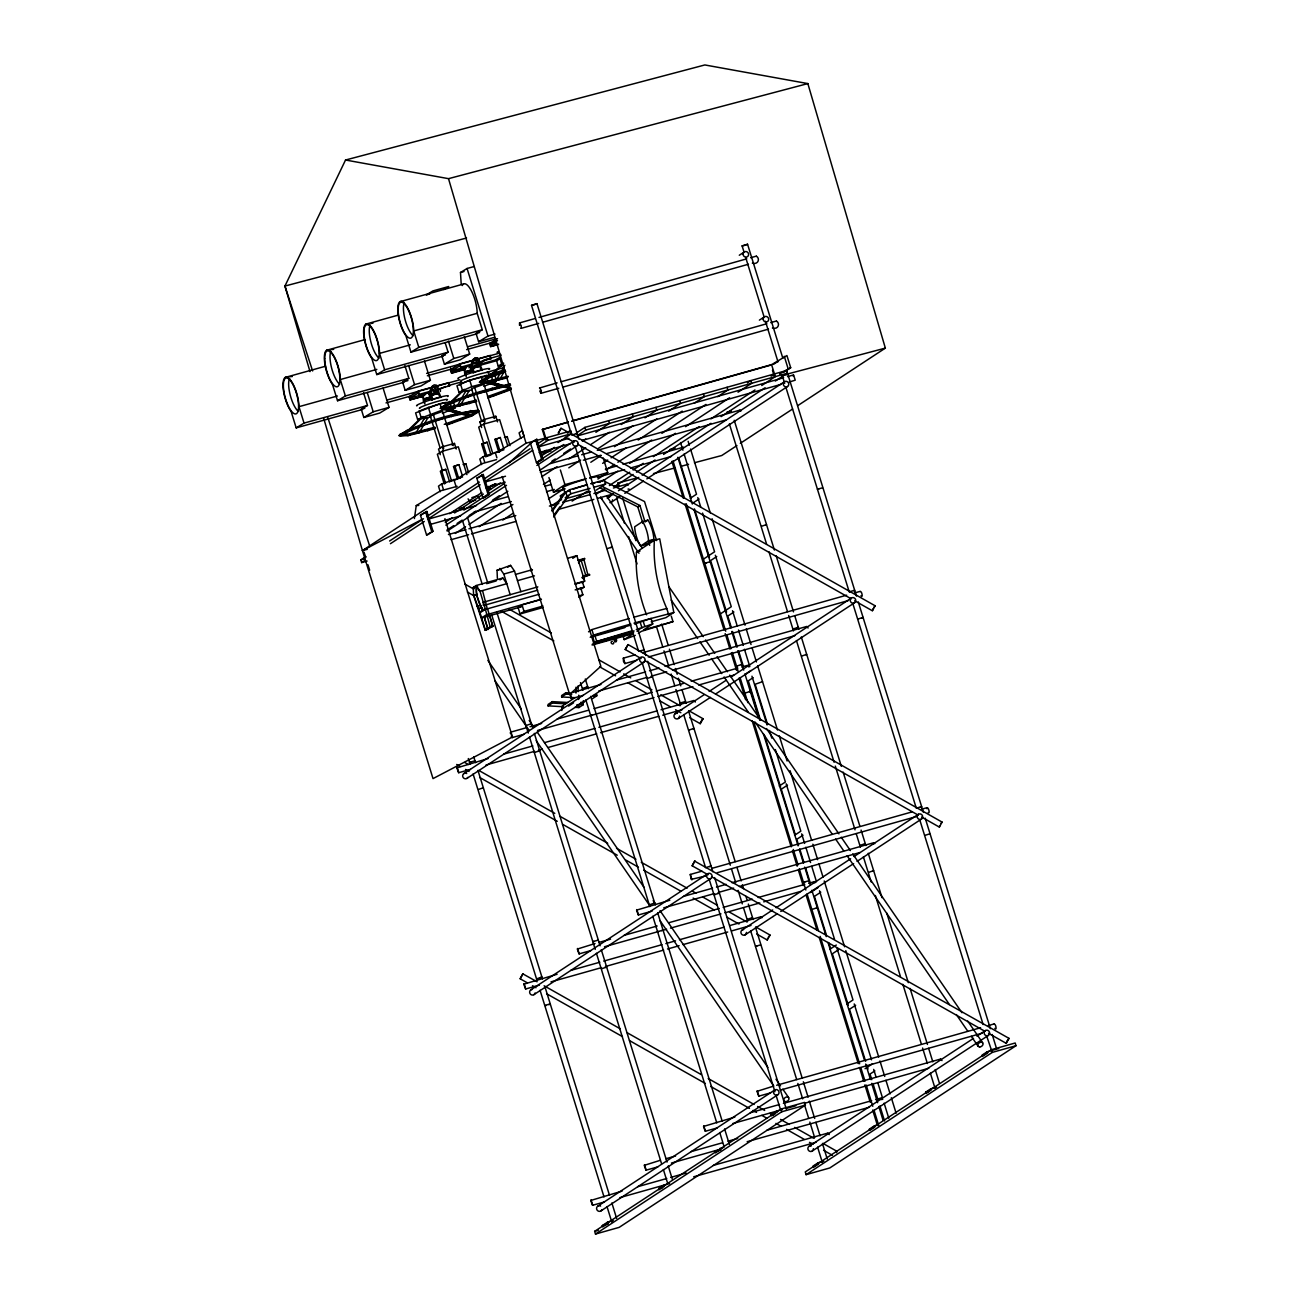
<?xml version="1.0" encoding="UTF-8"?>
<svg xmlns="http://www.w3.org/2000/svg" width="1299" height="1299" viewBox="0 0 1299 1299"><rect width="100%" height="100%" fill="white"/><g stroke="black" fill="none" stroke-linecap="round" stroke-linejoin="round"><path stroke-width="1.5" d="M563.457 706.721L548.032 705.877L548.048 704.464L552.335 701.639L567.777 702.483M548.032 705.877L552.319 703.068L552.335 701.639M561.834 710.521L561.899 706.25L574.954 697.677L561.623 696.946L561.655 695.533L565.942 692.708L569.806 692.919M561.623 696.946L565.926 694.137L565.942 692.708M575.96 693.081L576.042 687.155M578.104 691.669L578.185 685.742M578.656 699.479L578.721 695.209M575.035 707.354L578.899 707.565L578.916 706.136M578.899 707.565L583.186 704.74L583.219 703.327M592.506 698.635L596.793 695.809L596.809 694.397L593.952 696.264M510.345 733.302L510.588 732.181L526.127 727.797M626.849 485.29L627.092 484.17L628.131 485.128M739.586 411.263L740.057 410.127L740.868 411.101M760.743 917.873L761.214 916.721L762.026 917.711M793.137 376.109L793.608 374.956L795.215 380.185L789.207 382.052M814.213 882.768L814.684 881.615L815.496 882.606M873.496 843.847L873.951 842.71L874.779 843.684M926.966 808.741C927.616 804.86 930.798 814.392 928.152 812.573M432.372 386.29L432.177 388.661L433.687 390.544L435.993 390.853M437.211 389.749L437.406 387.394M473.713 359.157L473.518 361.512L475.028 363.395L477.35 363.72M478.552 362.6L478.746 360.245M625.647 634.48L624.234 634.497M531.827 570.358L530.723 570.927M414.413 518.545L416.232 505.62L440.556 490.827L457.183 486.346M628.083 644.694L625.225 649.516L628.034 644.564L942.084 822.088L939.404 826.992L939.664 825.644M755.921 927.064L770.031 935.036L767.222 939.989L767.612 938.592M571.674 434.256L875.136 605.789L872.457 610.709L873.009 608.728M629.008 488.992L628.018 489.106M700.421 722.845L700.258 723.689L703.084 718.753L688.957 710.764M836.588 1152.733L836.978 1151.336L822.868 1143.347M797.667 405.694L885.35 348.116L807.848 83.591L704.854 64.95L345.534 160.021L284.936 286.056L310.006 371.644M700.664 722.309L701.687 720.409M1006.92 1041.311L1006.222 1043.324L1009.031 1038.372L694.624 861.107L692.172 865.8L708.052 874.779M768.277 937.326L770.08 935.166M1007.277 1040.661L1009.031 1038.372M424.286 418.522L415.615 433.476L419.204 432.713L427.874 417.758L424.286 418.522L427.874 417.758M465.627 391.372L456.956 406.327L460.544 405.58L456.745 405.986L460.333 405.223L469.215 390.626L465.627 391.372L469.215 390.626M504.889 365.214L496.218 380.169L499.79 379.422L504.515 370.962M873.74 607.445L875.169 605.935M551.734 510.751L564.026 493.36M552.4 511.157L565.812 492.191L567.062 496.25L568.589 495.828L553.634 516.986M554.153 514.891L559.901 506.756M563.36 501.885L568.589 495.828M702.077 719.825L703.084 718.753M941.077 823.16L942.084 822.088M535.091 318.531L519.568 322.915L519.503 325.367M521.029 328.338L521.289 325.87L519.568 322.915M539.491 388.011L557.125 382.864M541.115 393.24L541.374 390.755L539.653 387.8M756.327 256.293C760.11 257.933 758.681 265.077 752.332 263.145M776.412 321.194C780.196 322.818 778.767 329.962 772.418 328.03M488.197 758.519L456.875 767.871L458.579 772.726L470.449 769.414M458.791 772.694L457.118 767.287M511.238 736.63L512.261 737.588L510.588 732.181M571.544 698.667L569.871 693.26L571.333 698.7L583.186 695.387M634.984 654.875L623.341 658.155L623.471 661.321L624.803 663.594L636.656 660.282M625.014 663.562L623.341 658.155M693.893 700.681L695.355 702.012M747.363 665.575L748.825 666.923M557.092 974.266L523.838 984.171L525.543 989.01L539.345 985.145M525.754 988.977L524.082 983.57M806.647 626.654L808.092 628.002M595.023 943.545L577.308 949.066L579.013 953.904L590.866 950.592M579.224 953.872L577.552 948.465M860.117 591.548C862.049 590.655 863.186 598.953 860.912 595.803M669.829 900.239L636.575 910.144L638.28 914.999L652.082 911.135M638.491 914.967L636.819 909.56M701.947 871.174L690.289 874.454L691.214 879.391L705.552 876.029M691.961 879.861L690.289 874.454M622.107 1191.102L590.785 1200.455L592.49 1205.31L604.36 1201.981M592.701 1205.277L591.029 1199.87M660.038 1160.38L644.255 1165.365L645.96 1170.204L657.83 1166.892M646.171 1170.172L644.499 1164.765M734.844 1117.091L703.538 1126.444L705.243 1131.283L717.097 1127.97M705.454 1131.25L703.782 1125.843M772.775 1086.37L757.008 1091.339L758.713 1096.177L770.567 1092.865M758.925 1096.145L757.252 1090.738M827.804 1133.264L829.249 1134.595M882.719 1099.506L881.631 1097.915L881.225 1099.701M940.541 1059.237L942.002 1060.585M994.011 1024.132C995.96 1023.239 997.096 1031.536 994.823 1028.37M570.959 432.762L531.502 305.314L536.958 303.625L534.23 304.729M743.905 251.697L742.102 245.901L747.558 244.228L782.826 358.167M747.558 244.228L746.194 244.878M571.674 435.084L577.129 433.411L576.334 433.834M581.173 560.405L583.933 559.544L587.927 574.986L585.849 575.506L581.173 560.405L582.553 560.113M585.849 575.506L588.609 574.661M474.866 760.824L469.507 762.399L470.871 762.204M598.206 940.103L592.847 941.678L594.211 941.483M420.551 417.726L423.084 416.508L409.899 429.839L407.366 431.041L421.818 417.125M461.908 390.577L464.425 389.375L451.24 402.69L448.723 403.908L463.158 389.976M501.154 364.434L503.671 363.217L490.486 376.531L487.969 377.749L502.421 363.817M509.322 462.736L531.648 442.667L530.382 443.024L536.503 462.817L542.933 459.067L536.812 439.273L530.382 443.024M560.941 428.313L558.261 433.217L561.087 428.28L568.15 432.258M537.055 981.784L522.799 973.844L520.12 978.764L527.183 982.742M520.266 978.732L522.945 973.812M462.606 476.928L441.676 483.877L438.494 486.167L440.215 491.736M503.947 449.779L483.017 456.745L479.834 459.034L481.572 464.587M739.293 255.253L744.376 251.909M545.548 439.988L542.316 429.547L568.41 421.931M444.924 518.642L512.504 736.988L433.022 778.604L362.437 550.597L526.03 443.203L545.548 438.039M420.454 515.2L426.884 511.449L433.005 531.242L427.842 534.62L426.575 534.977L420.454 515.2L426.884 511.449M476.83 478.178L483.244 474.444L489.382 494.237L484.218 497.614L482.952 497.972L476.83 478.178L478.097 477.821M479.38 476.977L483.244 474.444M534.23 440.978L536.812 439.273M367.13 561.054L361.658 562.597L360.813 559.901L365.896 556.557M389.603 541.001L423.458 518.772M426.851 516.547L479.331 482.091M484.413 478.763L530.122 448.756M536.893 444.307L547.041 437.633L570.732 430.959L571.576 433.655L558.034 442.553M361.658 562.597L365.035 560.372M390.431 543.696L424.302 521.467M427.68 519.259L480.159 484.803M485.241 481.458L532.639 450.347M537.721 447.002L547.886 440.345L571.576 433.655M567.354 433.168L570.732 430.959M449.681 513.673L481.848 492.565M486.93 489.236L495.39 483.666M541.098 453.66L546.181 450.331M454.569 512.959L483.342 494.058M488.424 490.73L500.277 482.952M540.904 456.274L554.446 447.376M576.464 432.94L584.923 427.371L786.301 370.572L787.145 373.284L775.292 381.062M445.248 522.328L452.02 517.879M463.857 510.101L504.499 483.439M538.354 461.194L563.75 444.534M577.292 435.636L585.752 430.083L787.145 373.284M426.575 534.977L433.005 531.242M482.952 497.972L489.382 494.237M536.503 462.817L542.933 459.067M445.866 525.169L506.529 485.339M536.86 465.415L573.947 441.075M759.379 320.139L764.462 316.794M446.921 530.106L453.692 525.657M457.086 523.432L462.168 520.103M468.939 515.654L475.71 511.205M492.63 500.083L499.401 495.65M551.896 461.194L555.274 458.969M563.734 453.416L570.505 448.967M582.358 441.189L585.752 438.965M595.9 432.291L609.458 423.393L608.614 420.697M447.148 531.112L507.828 491.282M539.848 470.254L576.918 445.914A2.842 2.712 56.7 0 0 576.691 441.059A2.842 2.712 56.7 0 0 572.68 443.511A2.842 2.712 56.7 0 0 576.918 445.93M455.381 533.418L465.545 526.745M468.923 524.536L501.089 503.411M541.715 476.733L556.962 466.731M568.816 458.953L585.735 447.83M590.818 444.502L609.442 432.275M621.295 424.497L633.149 416.719L632.304 414.008M479.071 526.745L512.926 504.515M543.404 484.495L550.175 480.062M568.8 467.835L580.653 460.057M597.589 448.934L633.133 425.601M644.986 417.807L656.839 410.029L655.995 407.334M502.762 520.055L512.926 513.381M590.801 462.265L600.966 455.592M614.508 446.694L656.823 418.911M668.676 411.133L680.53 403.356L679.686 400.644M548.941 477.529L553.471 492.175L564.935 484.657L586.32 478.617M548.47 498.93L563.701 488.927M602.639 463.353L607.721 460.025M611.115 457.8L626.345 447.798M638.199 440.02L682.219 411.117M694.056 403.34L704.22 396.666L703.392 393.97M573.297 489.171A18.835 1.608 -17.2 0 1 586.953 484.819L569.563 489.723L560.259 495.828L561.525 499.888M551.848 505.587L560.307 500.018M606.016 470.011L614.492 464.457M617.869 462.233L651.725 440.004M661.889 433.33L705.909 404.444M717.762 396.65L727.911 389.992L727.083 387.281M567.062 496.25L570.829 493.782L590.055 488.359M770.762 365.149L786.918 355.536L790.685 367.714L783.914 372.147M597.913 479.022L607.721 472.576L603.191 457.93M773.392 364.418L778.474 361.09M747.38 382.832L750.773 380.607L751.601 383.302L738.059 392.201M572.145 501.122L587.392 491.119M601.957 481.474L617.853 471.115M629.706 463.337L675.415 433.314M685.58 426.657L729.6 397.754M596.29 490.096L605.594 483.975L604.344 479.916L590.818 483.731M771.07 376.142L774.464 373.917M595.851 494.432L604.311 488.879M609.393 485.55L629.706 472.203M633.084 469.978L643.249 463.321M653.397 456.647L699.122 426.64M710.959 418.863L754.979 389.96M761.75 385.511L775.292 376.629L771.574 364.629L572.323 420.827M779.595 373.998L790.685 367.714M614.459 486.654L633.084 474.427M636.478 472.203L655.086 459.976M663.562 454.423L710.959 423.295M721.124 416.622L765.143 387.735M497.371 578.315L497.03 570.261L510.588 565.374L514.501 571.057L520.883 591.662M608.289 497.403L613.372 494.058M618.454 490.73L638.783 477.366M642.177 475.142L784.547 381.679M487.515 608.809L492.938 626.313L485.258 630.356L473.599 595.462L473.258 587.424L476.116 585.54L502.859 578.006L506.789 583.689L479.851 591.354L476.327 586.222L473.469 588.106L477.577 586.417A12.292 3.475 74.2 0 0 478.617 601.534A12.292 3.475 74.2 0 0 485.453 608.858M507.73 567.241L510.588 565.374M611.261 502.242L619.737 496.673M624.819 493.344L643.46 481.101M646.853 478.876L787.519 386.517A2.842 2.712 56.7 0 0 787.291 381.662A2.842 2.712 56.7 0 0 783.281 384.114A2.842 2.712 56.7 0 0 787.519 386.534M500.001 579.874L502.859 578.006M599.862 487.742L637.793 506.902L639.936 505.506L645.051 521.987L647.909 520.103A13.916 3.946 74.2 0 1 653.868 539.329L645.976 544.492L640.634 546.002A13.916 3.946 74.2 0 1 634.675 526.777L642.55 521.613L647.909 520.103M479.834 612.852L484.852 609.556L539.101 594.26M736.955 445.557L721.773 455.511L694.445 462.753M740.316 443.332L792.601 409.023M572.762 558.326L576.837 555.647L584.696 581.059L581.984 582.845M487.937 629.609L484.283 617.122L487.904 628.797L485.225 629.56L480.013 612.738M489.122 613.956L492.548 625.745L485.258 630.356M578.461 562.467L579.533 561.753L578.672 563.149M583.478 559.171L584.55 558.473L583.689 559.853M542.868 607.559L520.087 613.989L518.074 607.461L522.019 604.879L541.001 599.521M485.225 629.56L492.548 625.745M690.289 498.296L696.524 494.205L684.102 454.033M520.087 613.989L524.033 611.407L543.014 606.048M692.708 503.151L699.057 498.995M583.348 576.383L589.649 574.954L581.887 577.535M640.634 546.002L648.51 540.839L653.852 539.329M646.593 614.817A143.426 137.012 56.7 0 1 636.478 552.043L654.371 540.287L659.713 538.793L673.808 612.462L665.932 617.642L651.221 621.783M580.718 589.373L584.063 587.18L582.472 582.033L574.986 584.144M578.932 597.394L582.878 594.812L580.848 588.285L575.165 589.892M588.528 631.801L591.873 629.609A144.871 12.373 -17.2 0 1 629.154 618.551M703.49 559.106L714.58 551.815L702.58 513.073M590.233 637.289L593.562 635.097A144.871 12.373 -17.2 0 1 630.859 624.04M634.139 630.973L594.357 642.193L592.669 636.689L594.812 635.292L630.811 625.128M716.756 556.54L710.618 560.583L726.563 612.089M594.357 642.193L632.499 630.632M634.594 624.056L651.043 618.405L652.748 623.893L643.557 629.918L672.979 621.62L671.274 616.132M623.065 635.958L624.202 639.628L633.392 633.587L592.1 645.035M636.965 631.249L639.839 629.365M636.299 629.56L652.748 623.893M635.292 635.357L624.202 639.628M638.345 633.344L641.414 631.33L672.979 621.62M463.938 773.554L640.894 657.375M568.572 706.104L573.606 702.791M466.926 778.393L643.882 662.214A2.842 2.712 56.7 0 0 643.654 657.359A2.842 2.712 56.7 0 0 639.628 659.811A2.842 2.712 56.7 0 0 643.882 662.214M576.675 705L581.627 703.603L583.771 702.191L583.3 700.681M720.539 613.778L731.272 606.73L715.327 555.225M733.919 612.04L727.781 616.067L731.369 627.628M675.236 713.687L704.042 694.77M709.14 691.441L726.076 680.319M731.158 676.974L851.495 597.978M744.863 674.49L751.001 670.463M678.208 718.526L710.423 697.384M715.505 694.056L854.482 602.817A2.842 2.712 56.7 0 0 854.255 597.946A2.842 2.712 56.7 0 0 850.228 600.414A2.842 2.712 56.7 0 0 854.482 602.817M753.144 677.672L748.305 680.838L760.5 720.231M779.254 786.025L785.392 781.998L775.357 749.572M787.503 785.148L781.267 789.24L795.345 834.737M530.901 989.838L707.841 873.659M533.873 994.677L710.829 878.497A2.842 2.712 56.7 0 0 710.602 873.642A2.842 2.712 56.7 0 0 706.591 876.094A2.842 2.712 56.7 0 0 710.829 878.514M794.598 835.257L800.833 831.165L786.171 783.768M803.009 835.225L796.774 839.316L798.544 845.064M742.184 929.987L772.694 909.949M776.088 907.725L850.65 858.769M854.044 856.544L918.442 814.262M745.171 934.825L777.37 913.684M780.764 911.46L853.638 863.608M857.031 861.383L921.429 819.101A2.842 2.712 56.7 0 0 921.202 814.246A2.842 2.712 56.7 0 0 917.191 816.698A2.842 2.712 56.7 0 0 921.429 819.117M810.462 892.543L818.256 887.412M820.773 892.202L814.424 896.375L826.424 935.118M829.964 949.196L836.296 945.039M838.472 949.764L832.334 953.791L848.279 1005.296M846.867 1003.981L853.005 999.954L837.059 948.449M855.651 1005.247L849.514 1009.274L865.621 1061.315M597.849 1206.138L774.805 1089.958M600.82 1210.977L777.776 1094.797A2.842 2.712 56.7 0 0 777.549 1089.942A2.842 2.712 56.7 0 0 773.538 1092.394A2.842 2.712 56.7 0 0 777.776 1094.797M607.461 1222.213L607.867 1223.512L602.704 1226.889L602.298 1225.59L607.461 1222.213L613.242 1220.573M659.08 1189.884L658.674 1188.585L663.838 1185.191L664.227 1186.49M720.198 1148.186L720.604 1149.485L715.457 1152.879L715.051 1151.58L724.063 1147.098M771.817 1115.857L771.427 1114.558L776.575 1111.181L776.981 1112.48M594.65 1231.338L780.878 1109.086L804.584 1102.396L805.412 1105.108L619.185 1227.36L595.494 1234.05L594.65 1231.338L598.303 1230.315M660.363 1189.04L662.945 1187.335M773.116 1115.013L775.698 1113.324M595.494 1234.05L781.722 1111.782L805.412 1105.108M865.053 1068.704L872.717 1063.67M874.86 1070.879L870.038 1074.062L871.775 1079.696M809.147 1146.27L973.536 1038.339M976.929 1036.115L985.405 1030.562M812.119 1151.109L988.377 1035.4A2.842 2.712 56.7 0 0 988.149 1030.529A2.842 2.712 56.7 0 0 984.139 1032.997A2.842 2.712 56.7 0 0 988.393 1035.4M818.061 1162.816L812.898 1166.193L813.304 1167.492L818.467 1164.115L818.061 1162.816L823.842 1161.176M874.438 1125.795L869.275 1129.188L869.681 1130.487L874.828 1127.094L874.438 1125.795L878.286 1124.707M929.922 1090.933L926.057 1093.482L925.651 1092.183L930.815 1088.789L936.595 1087.166M987.175 1051.784L982.028 1055.161L982.417 1056.46L987.581 1053.083L987.175 1051.784L998.736 1048.52M991.494 1049.689L805.266 1171.942L806.094 1174.653L829.785 1167.963L1016.013 1045.711L1015.185 1043L991.494 1049.689L992.322 1052.385L806.094 1174.653M461.21 284.286L460.496 272.481L467.072 268.487L474.119 266.522M443.82 289.515L448.756 286.511L432.892 290.927L426.299 294.922L429.839 293.947M418.814 347.369L413.732 330.953A19.501 6.251 74.5 0 0 405.613 304.745A19.501 6.251 74.5 0 0 397.786 309.503A19.501 6.251 74.5 0 0 405.889 335.727L410.971 352.143L418.814 347.369L482.27 329.735L477.188 313.303A19.517 6.268 74.5 0 0 471.147 290.391A19.517 6.268 74.5 0 0 462.233 285.585M384.634 369.809L379.552 353.393A19.501 6.251 74.5 0 0 371.417 327.202A19.501 6.251 74.5 0 0 363.606 331.943A19.501 6.251 74.5 0 0 371.693 358.167L376.775 374.583L384.634 369.809L448.09 352.175L445.265 343.05M332.447 384.325L337.529 400.742L345.388 395.968L408.828 378.334L404.882 365.555M304.031 423.101L298.949 406.684A19.501 6.251 74.5 0 0 290.83 380.493A19.501 6.251 74.5 0 0 283.003 385.251A19.501 6.251 74.5 0 0 291.106 411.458L296.188 427.874L304.031 423.101L367.487 405.467L363.541 392.704M494.481 337.334L478.617 341.734L476.067 333.502L482.27 329.735M464.279 336.701L469.67 354.075L460.284 359.774L444.42 364.191L441.871 355.942L448.09 352.175M424.432 360.927L430.407 380.234L421.038 385.933L405.174 390.333L402.625 382.101L408.828 378.334M383.091 388.076L389.067 407.383L379.698 413.082L363.834 417.482L361.284 409.25L367.487 405.467M478.617 341.734L487.986 336.051L495.033 334.087M444.42 364.191L453.806 358.492L469.67 354.075M405.174 390.333L414.56 384.634L430.407 380.234M363.834 417.482L373.203 411.783L389.067 407.383M497.533 338.682L489.658 343.472L490.632 346.622L498.231 344.511M490.632 346.622L490.551 344.803L497.468 340.598M490.34 357.257L490.827 358.833L490.275 355.423L459.862 363.882L450.412 369.63L451.386 372.781L464.685 369.078M448.999 384.407L449.486 385.982L448.918 382.572L418.522 391.015L409.055 396.763L410.046 399.93L423.344 396.227M451.386 372.781L465.107 368.835M472.219 365.149L451.305 370.946L459.943 365.701L460.853 367.032L459.862 363.882M410.046 399.93L409.964 398.095L418.603 392.85L419.09 394.425L449.909 385.722M450.672 368.104L452.198 373.04L455.478 371.059M419.09 394.425L418.522 391.015M432.356 399.865L428.8 392.671L422.711 394.36L423.571 402.593M428.8 392.671L429.839 396.715M465.513 371.839L471.017 370.053L470.563 371.514L465.821 372.829L465.513 371.839L471.017 370.053M473.388 367.049L474.46 367.585L473.664 368.072L473.388 367.049L478.893 365.279L479.201 366.253L473.664 368.072M477.918 363.558L486.898 359.352M465.821 372.829L471.358 371.027M424.172 398.988L429.677 397.202L429.222 398.647L424.481 399.978L424.172 398.988L429.677 397.202M432.047 394.198L433.103 394.717L432.307 395.205L432.047 394.198L437.552 392.412L437.86 393.402L432.307 395.205M436.561 390.707L445.541 386.501M481.783 364.337L481.718 362.502M424.481 399.978L430.018 398.176M440.442 391.47L440.361 389.651M479.006 362.47L482.27 369.842L472.966 372.748L471.505 362.681M437.649 389.619L440.929 396.991L431.625 399.881L430.164 389.83M481.328 370.426L482.27 369.842M510.751 387.508L492.922 382.702L496.527 380.672L494.513 374.161L469.702 380.136L456.939 385.738L458.969 392.249L472.17 389.862M439.988 397.559L440.929 396.991M442.423 413.423L455.186 407.821L453.172 401.31L439.971 403.697L415.599 412.887L417.612 419.398L430.813 416.995M498.215 366.107L501.658 363.996L499.644 357.485L496.202 359.579L498.215 366.107L501.934 365.977M458.969 392.249L471.716 386.647L508.104 376.97M506.626 378.025L488.554 382.377L480.744 382.62L480.321 381.24L487.563 376.856L505.311 370.166M417.612 419.398L441.985 410.208L476.684 401.423M487.45 377.619L480.127 382.052L488.034 381.809M480.744 382.62L487.986 378.22L505.733 371.53M494.562 418.505L483.959 384.244L471.537 388.677L481.556 421.022M510.247 383.79C486.735 389.797 462.217 395.14 441.075 407.399L448.886 407.155L476.262 400.06M448.187 403.762L440.881 408.211L446.807 408.032M440.199 448.171L430.196 415.826L442.618 411.393L453.221 445.654M510.669 385.154C487.157 391.178 462.639 396.504 441.498 408.763L449.308 408.536L448.886 407.155M435.327 428.573L407.967 435.668L400.141 435.912L399.719 434.548C423.929 421.866 451.354 413.147 478.519 410.257L471.293 414.657L444.274 424.318M399.54 435.36L406.847 430.911M400.141 435.912C424.351 423.23 451.776 414.511 478.941 411.621L471.716 416.021L446.564 425.114M471.829 415.258L479.136 410.809L471.245 411.069M481.62 427.55L479.899 421.948L483.666 419.658L495.812 416.281L497.549 421.866M456.209 449.016L454.471 443.43L442.326 446.807L438.542 449.097L440.28 454.699M493.295 417.807L495.812 416.281M507.682 445.606L499.66 419.674L483.683 424.107L478.698 427.127L483.861 443.803M451.955 444.956L454.471 443.43M466.926 474.606L458.32 446.807L442.326 451.256L437.357 454.277L442.521 470.952M481.669 444.128L487.093 442.196L491.006 454.877L485.599 456.81L481.669 444.128L487.093 442.196M441.611 470.482L440.329 471.261L444.258 483.942L445.541 483.163L441.611 470.482L445.736 469.345L449.665 482.026M445.736 469.345L441.709 470.887M496.137 438.64L500.066 451.321L498.784 452.101L494.854 439.419L500.277 437.503L503.639 448.366M498.978 438.283L500.277 437.503M457.443 479.25L453.513 466.568L458.92 464.636L462.282 475.515M458.92 464.636L453.513 466.568M505.912 437.39L507.195 436.61L510.004 445.654M464.571 464.522L465.854 463.743L468.663 472.804M822.511 487.807L817.428 489.236L818.792 489.041M709.774 561.817L704.772 563.295L706.055 563.052M643.719 649.938L638.637 651.367L575.148 446.288M685.206 701.574L680.108 703.003L681.472 702.808M719.045 893.274L714.044 894.735L715.327 894.508M808.53 880.852L803.448 882.281L804.812 882.086M929.646 833.861L925.359 835.241M760.532 944.893L755.531 946.37L756.797 946.127M991.868 1051.346L986.72 1036.147M323.695 418.327L362.437 550.597L420.73 520.087M490.486 376.531L488.651 377.408M448.723 403.908L451.24 402.69M407.366 431.041L409.899 429.839M523.286 436.61L496.819 452.312L499.368 452.101M782.648 375.443L787.73 374.015L786.366 374.648M730.558 411.442L731.353 411.02L726.709 412.27M669.894 449.47L674.993 448.025L673.629 448.675M617.821 485.469L618.616 485.03L613.956 486.281M765.712 524.991L766.507 524.569L761.864 526.176M530.544 724.144L531.34 723.722L526.68 725.329M849.595 591.727L854.677 590.298L853.881 590.72M651.66 677.152L652.455 676.73L647.373 678.419M741.144 664.747L741.94 664.325L737.28 665.932M482.53 788.184L483.342 787.762L478.682 789.37M805.883 654.777L806.679 654.339L802.035 655.963M749.507 691.782L750.302 691.36L745.22 693.049M693.13 728.788L693.942 728.366L689.282 729.973M653.868 903.422L654.664 903L650.02 904.607M864.468 844.025L865.264 843.603L860.62 845.211M605.87 967.479L606.665 967.041L602.005 968.648M751.715 918.052L752.527 917.614L747.428 919.302M872.831 871.061L873.642 870.639L868.982 872.246M816.47 908.066L817.266 907.644L812.606 909.251M450.98 410.094L471.31 415.209L468.744 416.232L461.129 413.991M470.335 415.599L471.31 415.209L468.744 416.232M492.337 382.945L493.62 382.442M452.279 409.591L449.698 410.598L457.313 412.855M610.92 547.593L612.284 546.96L607.201 548.649M586.352 687.35L587.716 686.7L582.618 688.405M796.953 627.953L798.317 627.303L792.958 629.025M861.692 617.983L863.056 617.334L858.395 618.941M538.338 751.39L539.702 750.757L534.62 752.446M709.676 866.628L711.04 865.995L705.584 867.667L642.226 662.961M920.277 807.231L921.641 806.598L916.282 808.173L852.826 603.564M661.678 930.669L663.026 930.035L657.943 931.724M548.925 1004.695C553.536 1002.698 541.586 1006.319 546.197 1005.523M505.376 370.865L486.8 377.765L479.331 382.296L487.385 382.052M483.78 386.274L491.217 383.465M487.498 396.601L510.864 388.174M493.458 395.546L511.384 388.791M487.921 397.965L511.286 389.538M426.559 423.474L406.197 431.073L398.744 435.603L407.431 435.1L435.084 427.939M472.479 415.095L446.434 424.432L452.361 422.678M510.799 388.839L492.954 384.017M582.569 578.396L583.608 577.958L582.569 578.136M539.897 977.887L541.91 977.027L537.266 978.634M543.485 453.302L551.02 450.867M490.486 485.761L496.137 483.942M471.846 497.631L477.496 495.796L479.477 498.865M475.71 500.066L470.059 501.901L468.078 498.848M452.896 511.692L456.663 510.475M461.665 508.526C469.475 505.896 455.933 509.354 460.301 508.899M467.656 396.341L509.5 384.569M468.614 403.275L476.424 400.79M487.774 397.299L493.701 395.529M426.316 423.49L451.403 415.761M399.719 434.548L407.545 434.304L434.905 427.209M434.986 428.037L406.798 435.344M744.83 245.332L742.102 245.901M486.313 382.409L489.837 381.451L504.613 386.225L501.089 387.167L486.313 382.409L489.837 381.451M444.956 409.542L448.48 408.6L463.272 413.358L459.732 414.316L444.956 409.542L448.48 408.6M538.988 317.427L746.779 258.826M750.66 257.738L756.489 256.082M521.24 328.322L538.712 323.386M542.592 322.298L748.451 264.233M561.006 381.776L766.865 323.711M770.745 322.623L776.575 320.967M541.326 393.207L558.797 388.271M562.678 387.183L768.537 329.118M542.316 429.547L567.712 422.386M571.609 421.282L770.859 365.1M537.575 447.148L568.816 438.331M578.575 435.571L783.638 377.749M787.535 376.645L793.397 374.989M539.247 452.555L570.488 443.738M582.212 440.442L781.397 384.26M485.972 481.75L505.506 476.246M550.419 463.581L577.746 455.868M581.66 454.764L591.418 452.003M597.28 450.363L739.845 410.143M485.696 487.71L505.214 482.205M540.368 472.284L579.435 461.275M583.332 460.171L600.917 455.218M606.763 453.562L725.897 419.967M427.647 519.308L476.473 505.538M492.094 501.138L507.714 496.738M544.817 486.264L550.679 484.608M605.35 469.199L617.074 465.886M622.935 464.23L683.469 447.165M590.217 477.529L607.721 472.576M431.268 524.163L460.56 515.914M474.232 512.05L511.335 501.593M546.489 491.672L554.3 489.463M599.212 476.798L624.608 469.637M630.47 467.997L671.469 456.42M553.471 492.175L565.146 488.879M593.903 487.271L605.594 483.975M565.276 497.436L566.802 496.997M565.39 498.8L590.493 491.72M448.431 534.555L465.903 529.635M468.907 528.79L515.784 515.573M549.412 506.074L558.749 503.444M562.646 502.34L590.201 494.578M593.903 493.539L605.74 490.194M613.42 488.018L627.092 484.17M360.813 559.901L364.467 558.862M451.062 539.702L468.63 534.75M471.472 533.938L516.125 521.354M558.473 509.403L593.805 499.433M597.524 498.394L613.225 493.961M497.03 570.261L500.586 569.254M499.888 568.394L503.801 574.077L514.501 571.057M567.647 558.245L576.837 555.647M515.459 574.45L532.444 569.66M473.258 587.424L477.074 586.352M486.638 583.657L496.186 580.962M584.55 558.473L577.86 560.356L584.761 559.155M578.461 560.583L581.806 559.642M578.672 561.265L582.017 560.324M517.489 580.669L534.474 575.879M476.148 587.359L476.441 594.601L473.778 595.348L479.802 612.04L487.125 608.241L482.53 590.607M473.599 595.462L477.415 594.39M636.478 552.043L640.034 551.036M537.867 586.872L483.439 602.216L490.275 627.076L492.938 626.313M537.656 590.184L483.39 605.561L483.26 602.346L485.94 601.583M589.437 574.255L582.748 576.139L589.649 574.954M476.993 606.454L480.857 605.366M478.746 608.614L481.409 607.851L482.481 611.293M478.568 608.728L482.416 607.64M575.506 583.657L584.696 581.059M541.439 599.196L486.264 614.833L481.604 617.886L484.283 617.122M576.318 589.356L584.063 587.18M518.074 607.461L521.873 606.389M484.105 617.252L520.948 606.86M579.078 595.884L582.878 594.812M634.026 623.147A144.871 12.373 -17.2 0 1 638.718 621.848L650.994 618.503A144.871 12.373 -17.2 0 1 668.449 613.972L673.808 612.462M592.669 636.689L624.868 627.612M592.344 644.158L598.027 642.567M601.827 641.495L607.51 639.887M611.293 638.816L616.976 637.224M620.776 636.153L626.459 634.545M593.578 644.012L633.636 632.727M642.761 652.683L846.672 595.169M854.433 592.977L860.263 591.337M648.315 657.002L848.344 600.576M571.804 692.724L600.934 684.508M616.473 680.124L645.603 671.908M649.484 670.804L659.194 668.076M665.023 666.419L806.793 626.443M598.725 691.003L647.275 677.315M651.156 676.211L666.696 671.827M672.525 670.187L794.874 635.682M580.474 703.132L583.771 702.191M530.008 726.709L541.667 723.413M557.206 719.029L588.268 710.277M594.098 708.621L652.358 692.205M656.239 691.1L683.436 683.436M691.198 681.244L737.816 668.092M741.697 667.004L747.526 665.364M512.261 737.588L523.919 734.308M537.51 730.46L591.889 715.132M654.03 697.612L591.435 715.359M657.911 696.508L692.87 686.651M698.7 685.011L733.659 675.155M503.736 754.134L532.866 745.918M544.508 742.638L595.007 728.398M598.888 727.294L657.148 710.862M661.029 709.774L694.056 700.47M762.529 681.666L755.141 684.264L767.563 724.387M485.988 765.03L534.538 751.325M538.419 750.237L542.3 749.133M548.129 747.493L596.679 733.805M600.56 732.701L658.82 716.269M662.701 715.181L682.121 709.709M711.657 868.43L911.687 812.005M921.397 809.277L927.21 807.637M717.21 872.733L917.24 816.324M683.436 896.407L712.566 888.191M716.447 887.103L726.157 884.359M731.986 882.719L873.74 842.726M663.74 907.839L714.239 893.598M718.12 892.51L733.659 888.126M739.472 886.486L859.889 852.517M598.904 942.441L610.562 939.161M624.153 935.329L657.164 926.008M668.823 922.728L719.305 908.488M723.202 907.4L752.332 899.184M758.145 897.528L804.763 884.392M808.644 883.288L814.473 881.648M604.457 946.76L658.837 931.415M662.734 930.328L666.614 929.24M670.495 928.136L720.994 913.895M724.874 912.807L759.834 902.935M763.715 901.847L800.606 891.439M570.683 970.434L599.813 962.218M603.694 961.114L661.954 944.682M665.835 943.594L675.545 940.849M679.442 939.762L724.095 927.161M729.924 925.521L761.003 916.753M550.987 981.865L601.486 967.625M605.366 966.521L663.627 950.089M667.524 949.001L679.166 945.721M683.047 944.617L727.716 932.016M731.597 930.928L751.017 925.44M776.672 1085.266L980.583 1027.753M988.344 1025.561L994.173 1023.921M780.277 1090.121L982.255 1033.16M750.384 1112.707L779.514 1104.491M783.394 1103.387L940.703 1059.026M732.636 1123.586L782.355 1109.541M786.22 1108.469L795.849 1105.741M804.487 1103.322L928.785 1068.265M771.427 1114.558L775.276 1113.47M992.322 1052.385L1016.013 1045.711M665.867 1158.74L675.577 1155.996M691.1 1151.612L722.179 1142.86M728.008 1141.204L737.718 1138.476M766.848 1130.26L871.71 1100.675M875.591 1099.587L881.42 1097.947M671.421 1163.043L718.022 1149.907M747.152 1141.691L869.502 1107.186M715.051 1151.58L720.831 1149.94M925.651 1092.183L929.499 1091.095M637.63 1186.718L666.76 1178.502M670.657 1177.414L686.181 1173.029M713.378 1165.365L827.95 1133.053M619.883 1197.613L669.618 1183.568M693.682 1176.797L816.032 1142.292M658.674 1188.585L662.522 1187.497M602.298 1225.59L608.078 1223.967M460.496 272.481L464.019 271.507M400.011 301.677L463.467 284.043M365.831 324.117L398.517 315.04M326.569 350.275L365.035 339.591M413.732 330.953L477.188 313.303M285.228 377.424L325.611 366.204M379.552 353.393L410.305 344.836M476.067 333.502L479.591 332.528M410.971 352.143L477.366 333.681M332.447 384.325A19.501 6.251 74.5 0 1 324.344 358.102A19.501 6.251 74.5 0 1 332.171 353.344A19.501 6.251 74.5 0 1 340.306 379.552L376.824 369.387M467.754 346.703L496.364 338.747M441.871 355.942L445.395 354.968M376.775 374.583L443.17 356.121M466.601 349.61L493.945 342.01M490.551 344.803L496.267 343.212M491.054 346.378L498.654 344.267M298.949 406.684L337.415 396M426.608 373.381L474.265 360.132M478.113 359.06L499.303 353.182M475.466 360.976L477.366 360.44M402.625 382.101L407.918 380.623M337.529 400.742L403.924 382.279M427.355 375.768L452.734 368.705M483.748 360.083L501.089 355.276M460.431 367.292L491.249 358.589M464.295 367.763L466.195 367.244M457.427 370.507L465.204 368.348M480.792 364.012L500.277 358.605M468.907 367.779L482.205 364.077M470.384 367.503L478.893 365.279M452.198 373.04L463.662 369.858M471.293 367.731L477.025 366.139M480.841 365.084L498.02 360.31M474.46 367.585L479.201 366.253M387.167 399.995L432.924 387.281M436.773 386.209L459.895 379.779M486.865 372.293L504.207 367.471M434.126 388.125L436.026 387.589M361.284 409.25L364.808 408.259M296.188 427.874L362.583 409.429M386.014 402.917L411.393 395.854M448.187 385.624L461.665 381.874M488.635 374.388L504.061 370.101M409.964 398.095L430.862 392.282M422.938 394.912L424.838 394.376M410.452 399.67L423.75 395.984M429.449 394.393L435.149 392.801M429.043 394.652L437.552 392.412M433.103 394.717L437.86 393.402M430.196 415.826L433.98 414.771M479.899 421.948L483.358 420.99M494.854 439.419L497.614 438.656M504.45 437.373L507.195 436.61M463.094 464.506L465.854 463.743M455.949 479.656L451.516 480.906L442.326 451.256M533.532 304.924L531.6 305.346M345.534 160.021L448.512 178.661L807.848 83.591M466.552 238.009L284.936 286.056L312.621 370.962M785.749 374.469L885.35 348.116M362.437 550.597L367.276 549.315M618.34 482.887L637.858 477.723M653.462 473.583L674.928 467.916M680.79 466.357L688.6 464.295M872.311 610.741L854.677 600.771M692.172 865.8L694.997 860.864M939.258 827.041L921.624 817.055M480.321 381.24L488.132 381.013L508.006 376.223M509.062 384.764C485.615 390.837 461.177 396.227 440.085 408.454L448.139 408.211L468.858 403.128M451.159 415.891L471.878 410.825L477.918 410.63M496.543 459.602L481.913 463.678L457.573 478.47L460.122 478.259M418.781 505.408L416.232 505.62M416.394 432.94L415.404 433.135L418.992 432.372L418.002 432.567M530.463 570.18L531.177 569.141M612.381 641.251C608.582 642.193 614.118 646.269 613.794 642.307M496.527 380.672L492.808 380.786L490.795 374.274M455.186 407.821L451.467 407.935L449.454 401.423M565.926 694.137L571.706 694.445M592.929 695.598L596.793 695.809M552.319 703.068L565.65 703.782M579.386 704.529L583.186 704.74M474.931 358.053L477.236 358.362M604.36 481.247L644.531 501.56L656.612 540.595M602.022 486.329L639.936 505.506M565.325 437.211L574.142 442.196M577.682 444.193L851.137 598.774M625.225 649.516L641.105 658.496M644.629 660.493L918.101 815.074M464.896 584.112L473.729 589.096M509.013 609.052L551.344 632.986M598.985 659.908L620.159 671.875M623.682 673.872L630.746 677.867M636.039 680.855L651.919 689.834M660.736 694.819L680.14 705.779M467.38 592.052L474.427 596.046M500.894 611.001L553.829 640.927M599.7 666.858L615.58 675.821M627.92 682.803L647.34 693.78M659.681 700.762L670.268 706.737M675.561 709.741L680.855 712.729M689.672 717.714L700.258 723.689M711.576 876.776L985.048 1031.357M988.571 1033.354L1006.222 1043.324M464.815 762.513L468.338 764.51M478.925 770.486L554.787 813.369M560.08 816.357L607.721 843.295M616.538 848.279L635.942 859.24M641.235 862.244L687.106 888.175M692.399 891.163L695.939 893.16M702.986 897.138L717.097 905.127M729.453 912.109L747.104 922.079M456.696 764.462L460.236 766.459M465.529 769.446L469.053 771.444M479.64 777.435L557.271 821.309M562.564 824.297L617.252 855.213M626.069 860.198L638.426 867.18M643.719 870.184L680.757 891.114M693.114 898.096L714.288 910.063M726.644 917.045L738.985 924.027M756.635 933.997L767.222 939.989M544.119 985.779L619.98 1028.662M627.044 1032.656L701.135 1074.533M708.199 1078.527L754.069 1104.459M757.593 1106.456L764.656 1110.45M769.95 1113.438L773.473 1115.435M780.537 1119.413L789.354 1124.398M794.647 1127.402L814.051 1138.362M532.476 985.746L536 987.743M546.587 993.719L622.448 1036.602M629.512 1040.596L705.373 1083.48M710.667 1086.467L749.491 1108.404M753.014 1110.401L756.538 1112.399M761.831 1115.386L767.124 1118.39M775.941 1123.375L781.235 1126.363M786.528 1129.351L804.178 1139.32M809.472 1142.324L812.995 1144.305M823.582 1150.297L832.399 1155.282M464.831 366.903L466.114 368.153M423.474 394.035L424.757 395.286M540.855 393.077L539.783 390.967M462.915 367.958L464.409 369.858M462.347 368.299L463.857 370.199M421.558 395.107L423.068 396.991M421.006 395.448L422.5 397.332M606.665 496.234L642.323 548.064M668.758 586.499L703.246 636.64M705.552 639.985L714.759 653.365M717.048 656.709L727.408 671.745M729.697 675.09L760.743 720.214M766.491 728.577L838.927 833.877M841.232 837.222L850.423 850.585M852.729 853.93L961.958 1012.717M967.706 1021.079L982.645 1042.805M601.064 498.102L638.994 553.26M671.193 600.057L697.644 638.491M699.934 641.836L709.14 655.216M711.43 658.561L721.789 673.596M724.079 676.941L748.224 712.047M755.125 722.065L832.156 834.055M835.614 839.073L843.668 850.78M847.11 855.781L949.439 1004.549M956.34 1014.584L967.836 1031.292M971.279 1036.31L978.179 1046.328M476.116 585.54L480.029 591.24L483.26 602.346M481.409 607.851L476.441 594.601M487.872 660.379L521.159 708.767M529.196 720.458L533.792 727.131M537.234 732.133L643.979 887.298M653.153 900.645L655.459 903.99M660.038 910.664L767.936 1067.502M775.974 1079.193L780.553 1085.867M782.859 1089.195L788.59 1097.541M494.887 680.595L529.326 730.655M536.211 740.657L649.841 905.841M660.168 920.861L773.798 1086.045M488.603 486.378L490.567 489.431M473.697 372.716L470.141 365.522L472.008 371.4M478.341 362.876L480.581 368.543M437 390.025L439.241 395.675M466.276 371.384L466.617 372.342M424.919 398.517L425.26 399.491M327.721 417.255L369.874 546.538M784.271 356.283L788.038 368.445M786.415 369.76L856.479 596.095M858.266 601.892L923.427 812.378M925.229 818.175L990.39 1028.678M992.176 1034.475L996.365 1047.984M745.691 257.494L764.234 317.362M765.42 321.226L777.971 361.772M782.16 375.297L784.677 383.4M785.749 386.891L849.237 591.971M919.773 819.848L983.148 1024.554M772.483 370.312L774.09 375.525M734.227 420.291L774.399 550.062M776.201 555.858L793.527 611.861M794.728 615.726L798.917 629.236M801.304 636.965L841.346 766.361M843.148 772.142L859.889 826.213M861.075 830.077L865.865 845.535M868.252 853.264L882.005 897.674M886.779 913.116L908.31 982.645M910.096 988.442L927.437 1044.445M928.639 1048.309L932.812 1061.819M935.215 1069.548L939.388 1083.074M729.372 423.896L766.556 544.005M768.943 551.734L787.486 611.602M788.672 615.466L793.462 630.908M796.449 640.569L834.104 762.237M835.306 766.101L855.034 829.834M856.236 833.682L860.409 847.208M863.397 856.869L871.174 881.972M875.364 895.482L900.467 976.588M902.854 984.317L921.381 1044.185M922.582 1048.049L927.372 1063.491M930.36 1073.153L935.134 1088.611M930.815 1088.789L931.204 1090.088M688.129 441.319L689.331 445.2M690.532 449.064L710.293 512.926M712.096 518.739L745.041 625.176M746.243 629.041L751.033 644.515M752.235 648.396L756.424 661.938M757.626 665.802L777.516 730.038M779.303 735.851L787.097 761.003M790.084 770.68L811.648 840.356M812.849 844.22L817.639 859.694M818.841 863.575L823.03 877.117M824.232 880.982L844.594 946.792M845.795 950.657L878.741 1057.094M879.943 1060.958L884.733 1076.449M885.934 1080.313L890.124 1093.855M891.325 1097.736L896.115 1113.211M680.546 442.553L682.917 450.201M697.79 497.566L700.794 507.259M801.678 833.861L804.633 843.424M805.818 847.24L810.56 862.552M811.745 866.368L816.47 881.68M819.507 890.789L834.51 939.226M732.506 610.709L737.28 626.134M738.481 629.983L743.255 645.408M744.441 649.256L749.815 666.598M769.446 730.493L771.801 738.124M854.222 1003.932L871.532 1059.822M751.959 676.194L767.059 724.956M873.691 1069.402L876.013 1076.92M877.751 1082.538L882.394 1097.541M884.132 1103.176L888.776 1118.179M872.928 1083.447L878.156 1100.318M879.91 1105.952L884.554 1120.956M732.555 631.476L737.329 646.902M738.53 650.75L743.304 666.176M866.806 1065.18L868.008 1069.028M678.598 457.589L691.036 497.761M694.51 508.964L709.498 557.401M750.416 689.623L759.883 720.198M764.721 735.835L780.667 787.34M799.729 848.896L803.87 862.276M805.656 868.024L810.397 883.32M828.827 942.879L830.629 948.692M677.851 457.297L692.318 504.028M693.991 509.435L730.574 627.628M731.775 631.493L736.565 646.934M737.751 650.799L743.726 670.105M744.928 673.97L758.681 718.396M763.455 733.838L798.138 845.844M799.323 849.708L803.513 863.234M804.714 867.099L810.089 884.473M811.875 890.27L826.229 936.611M828.015 942.408L864.485 1060.211M865.686 1064.076L870.46 1079.518M871.661 1083.382L877.637 1102.689M878.838 1106.553L883.011 1120.079M672.996 460.901L684.476 497.988M686.278 503.768L725.735 631.233M726.92 635.097L731.11 648.607M732.311 652.471L738.287 671.794M740.073 677.575L747.851 702.678M753.826 722L792.081 845.6M793.283 849.449L798.057 864.907M799.258 868.771L805.835 890.01M807.036 893.874L818.386 930.571M820.172 936.352L859.629 1063.816M860.831 1067.681L865.02 1081.19M866.206 1085.055L872.782 1106.293M873.983 1110.158L878.757 1125.616M671.875 461.389L683.258 498.167M685.044 503.963L723.981 629.755M725.183 633.62L729.973 649.11M731.175 652.975L736.565 670.398M738.969 678.143L745.658 699.804M752.137 720.718L791.188 846.867M792.39 850.748L797.18 866.222M798.382 870.103L803.172 885.577M806.176 895.255L816.957 930.084M819.344 937.829L858.282 1063.621M859.483 1067.486L863.673 1081.028M864.874 1084.909L870.265 1102.315M872.668 1110.06L877.458 1125.535M637.793 506.902L642.891 523.383M648.851 542.625L649.695 545.369M654.371 540.303A143.426 137.012 56.7 0 0 666.76 608.484L668.449 613.972M617.902 482.725L619.087 486.589M622.676 498.167L635.828 540.66M661.662 624.088L668.238 645.327M669.423 649.191L674.213 664.633M675.399 668.498L677.201 674.295M678.387 678.159L680.79 685.872M681.975 689.737L686.164 703.262M688.551 710.991L735.185 861.61M736.971 867.407L741.161 880.933M742.362 884.798L743.548 888.646M745.951 896.375L747.136 900.239M748.338 904.104L753.111 919.546M755.515 927.275L802.133 1077.91M803.334 1081.775L808.108 1097.217M809.309 1101.081L814.684 1118.455M815.886 1122.32L820.075 1135.846M822.462 1143.575L827.252 1159.017M616.635 497.907L624.527 523.4M628.586 536.536L637.078 563.961M656.807 627.693L662.782 646.999M663.968 650.864L668.758 666.306M671.145 674.035L674.733 685.628M675.935 689.493L680.708 704.935M683.696 714.596L730.33 865.215M731.532 869.08L735.705 882.606M738.108 890.335L742.281 903.844M743.483 907.709L747.672 921.218M750.66 930.88L796.693 1079.583M797.878 1083.447L802.668 1098.889M804.454 1104.686L808.644 1118.212M809.845 1122.06L814.619 1137.518M817.607 1147.179L822.397 1162.621M584.923 427.371L585.752 430.083M643.021 620.662L644.726 626.15M640.277 622.465L641.982 627.953M536.958 303.625L578.916 439.208M581.189 446.531L645.879 655.492M647.665 661.288L712.826 871.775M714.629 877.572L786.366 1109.314M780.878 1109.086L781.722 1111.782M709.173 879.244L774.935 1091.68M776.12 1095.544L780.309 1109.054M569.563 489.723L570.829 493.782M560.389 469.994L564.935 484.657M563.214 487.287L564.919 492.776M547.041 437.633L547.886 440.345M543.014 429.092L546.246 439.517M535.545 439.63L541.667 459.424M594.812 635.292L596.517 640.78M591.873 629.609L593.562 635.097M537.607 461.941L600.869 666.29L569.611 694.38L502.177 476.538M524 436.155L522.279 430.586L519.097 432.876L520.818 438.445M467.072 268.487L487.986 336.051M585.313 678.987L588.301 688.632M590.704 696.361L655.264 904.932M657.651 912.661L722.212 1121.216M724.598 1128.945L729.389 1144.403M492.175 388.141L492.597 389.505M487.563 376.856L487.986 378.22M493.117 394.864L493.539 396.227M488.132 381.013L488.554 382.377M486.167 375.395L488.18 381.906M580.474 682.592L582.861 690.321M585.849 699.966L649.809 906.605M652.796 916.266L716.772 1122.888M719.76 1132.549L723.933 1146.075M476.116 359.726L476.717 361.69M481.312 376.564L483.325 383.075M581.156 702.093L581.627 703.603M470.27 370.524L470.563 371.514M495.195 452.279L496.916 457.849M474.492 386.891L485.095 421.136M483.666 419.658L484.836 423.393M483.683 424.107L492.857 453.757M469.702 380.136L471.716 386.647M482.952 443.349L486.881 456.03M467.835 395.643L468.257 397.023M468.76 402.365L469.183 403.745M470.709 410.5L471.131 411.864M448.431 341.117L453.806 358.492M471.293 414.657L471.716 416.021M460.398 383.643L462.412 390.155M483.017 456.745L484.754 462.314M481.994 474.801L488.115 494.594M522.019 604.879L524.033 611.407M503.801 574.077L510.182 594.682M448.301 402.999L448.723 404.379M450.834 415.29L451.256 416.654M451.76 422.013L452.198 423.377M444.81 402.528L446.84 409.055M434.759 386.875L435.376 388.839M439.971 403.697L441.985 410.208M454.796 465.789L458.726 478.47M467.38 517.083L487.693 582.748M496.673 611.715L532.541 727.586M534.327 733.367L600.089 945.802M601.275 949.666L667.037 1162.102M668.238 1165.95L672.411 1179.476M428.914 397.656L429.222 398.647M453.838 479.428L456.144 486.849M433.135 414.024L443.738 448.285M442.326 446.807L443.479 450.526M428.361 407.285L430.375 413.796M462.525 520.688L482.254 584.42M491.818 615.32L528.271 733.123M529.472 736.971L595.234 949.407M596.42 953.271L661.581 1163.774M663.383 1169.555L667.572 1183.08M408.584 365.344L414.56 384.634M426.478 422.792L426.9 424.156M427.42 429.514L427.842 430.878M419.057 410.793L421.071 417.304M441.676 483.877L443.397 489.447M406.96 430.148L407.383 431.512M407.545 434.304L407.967 435.668M425.617 511.806L431.739 531.6M367.227 392.477L373.203 411.783M473.762 756.862L475.564 762.659M477.951 770.388L542.511 978.943M544.914 986.672L609.475 1195.242M611.861 1202.971L616.635 1218.413M468.322 758.535L470.108 764.332M473.096 773.993L537.072 980.631M540.059 990.276L604.019 1196.915M607.006 1206.576L611.797 1222.018M340.306 379.552L345.388 395.968M364.077 552.205L365.75 557.596M367.974 564.789L369.647 570.196M448.512 178.661L526.03 443.203M478.146 365.733L478.405 366.74M436.789 392.883L437.065 393.889M466.227 376.84L464.068 367.211L464.912 375.443M422.711 394.36L424.887 403.989M472.105 362.324L473.908 372.163M430.765 389.473L432.567 399.313M633.896 617.22A144.871 12.373 -17.2 0 1 666.76 608.484M645.976 544.508A13.916 3.946 74.2 0 1 645.262 543.388M642.55 521.613A13.916 3.946 74.2 0 1 648.51 540.839M564.302 493.393A18.835 1.608 -17.2 0 1 569.579 490.584M591.289 483.65A18.835 1.608 -17.2 0 1 595.023 482.773M597.881 482.238A18.835 1.608 -17.2 0 1 600.3 482.351M589.6 478.162A18.835 1.608 -17.2 0 1 597.978 477.48M563.214 488.148A18.835 1.608 -17.2 0 1 585.248 479.315M413.131 335.694A18.608 5.975 74.5 0 1 405.077 319.619A18.608 5.975 74.5 0 1 404.362 302.472M378.951 358.134A18.608 5.975 74.5 0 1 370.897 342.059A18.608 5.975 74.5 0 1 370.183 324.929M371.368 323.483A18.608 5.975 74.5 0 1 372.927 323.256M500.359 355.114A14.662 1.25 -17.2 0 1 500.651 354.351M497.517 352.565A16.66 1.429 -17.2 0 1 497.842 351.688M298.348 411.442A18.608 5.975 74.5 0 1 290.294 395.367A18.608 5.975 74.5 0 1 289.58 378.22M290.765 376.775A18.608 5.975 74.5 0 1 292.34 376.548M419.756 408.406A14.662 1.25 -17.2 0 1 433.98 402.446A14.662 1.25 -17.2 0 1 446.807 400.206M419.204 411.312A16.66 1.429 -17.2 0 1 446.093 402.479M416.914 405.856A16.66 1.429 -17.2 0 1 433.087 399.085A16.66 1.429 -17.2 0 1 447.652 396.536M339.688 384.293A18.608 5.975 74.5 0 1 331.651 368.218A18.608 5.975 74.5 0 1 330.936 351.071M332.122 349.626A18.608 5.975 74.5 0 1 333.681 349.415M461.096 381.257A14.662 1.25 -17.2 0 1 475.337 375.297A14.662 1.25 -17.2 0 1 488.148 373.057M460.219 385.04A16.66 1.429 -17.2 0 1 468.338 380.899A16.66 1.429 -17.2 0 1 487.45 375.33M458.255 378.723A16.66 1.429 -17.2 0 1 474.427 371.936A16.66 1.429 -17.2 0 1 488.992 369.387M612.527 499.806A2.842 2.712 56.7 0 1 609.897 502.632M607.315 498.443A2.842 2.712 56.7 0 1 609.653 497.014M467.884 777.354A2.842 2.712 56.7 0 1 464.165 778.41A2.842 2.712 56.7 0 1 462.98 774.577A2.842 2.712 56.7 0 1 466.698 773.522M813.385 1148.673A2.842 2.712 56.7 0 1 810.527 1151.499A2.842 2.712 56.7 0 1 807.897 1148.219A2.842 2.712 56.7 0 1 811.226 1145.978M602.054 498.637A2.842 2.095 -34.4 0 1 600.658 497.079M601.794 1209.937A2.842 2.712 56.7 0 1 598.076 1210.993A2.842 2.712 56.7 0 1 596.891 1207.161A2.842 2.712 56.7 0 1 600.609 1206.105M535.074 992.972A2.842 2.712 56.7 0 1 532.038 995.034A2.842 2.712 56.7 0 1 529.635 992.03A2.842 2.712 56.7 0 1 532.249 989.448M746.438 932.39A2.842 2.712 56.7 0 1 743.807 935.215A2.842 2.712 56.7 0 1 740.917 932.422A2.842 2.712 56.7 0 1 743.548 929.597M679.474 716.09A2.842 2.712 56.7 0 1 676.617 718.915A2.842 2.712 56.7 0 1 673.986 715.635A2.842 2.712 56.7 0 1 677.315 713.395M431.804 386.647L431.625 389.002L433.119 390.885L435.441 391.194L437.779 389.408L437.958 387.053L436.464 385.154L434.142 384.845L431.804 386.647M473.145 359.498L472.966 361.853L474.46 363.736L476.782 364.061L479.12 362.259L479.315 359.904L477.805 358.021L475.483 357.712L473.145 359.498M614.297 640.212C616.213 645.635 618.34 636.364 614.297 640.212M614.979 640.391L616.359 640.748L614.979 640.391M584.42 577.552L583.56 578.948L584.42 577.552M502.031 386.469L501.057 386.745L504.597 385.787L502.031 386.469M460.674 413.618L459.7 413.878L463.24 412.936L460.674 413.618M498.589 379.276L495.991 379.828L499.579 379.081L498.589 379.276M398.127 309.958A18.608 5.975 74.5 0 0 409.672 338.162A18.608 5.975 74.5 0 0 409.445 312.556A18.608 5.975 74.5 0 0 398.127 309.958M363.947 332.398A18.608 5.975 74.5 0 0 375.492 360.602A18.608 5.975 74.5 0 0 375.265 334.996A18.608 5.975 74.5 0 0 363.947 332.398M283.361 385.689A18.608 5.975 74.5 0 0 294.889 413.91A18.608 5.975 74.5 0 0 294.662 388.287A18.608 5.975 74.5 0 0 283.361 385.689M324.701 358.556A18.608 5.975 74.5 0 0 336.23 386.761A18.608 5.975 74.5 0 0 336.003 361.154A18.608 5.975 74.5 0 0 324.701 358.556M979.819 1046.929A2.842 2.095 -34.4 0 0 982.937 1043.276A2.842 2.095 -34.4 0 0 978.488 1043.503A2.842 2.095 -34.4 0 0 979.819 1046.929M763.195 319.229A2.842 2.712 56.7 0 0 767.433 321.632A2.842 2.712 56.7 0 0 767.206 316.777A2.842 2.712 56.7 0 0 763.195 319.229M743.109 254.344A2.842 2.712 56.7 0 0 747.347 256.747A2.842 2.712 56.7 0 0 747.12 251.892A2.842 2.712 56.7 0 0 743.109 254.344M785.765 1101.666A2.842 2.095 -34.4 0 0 788.883 1098.012A2.842 2.095 -34.4 0 0 784.434 1098.24A2.842 2.095 -34.4 0 0 785.765 1101.666"/></g></svg>
